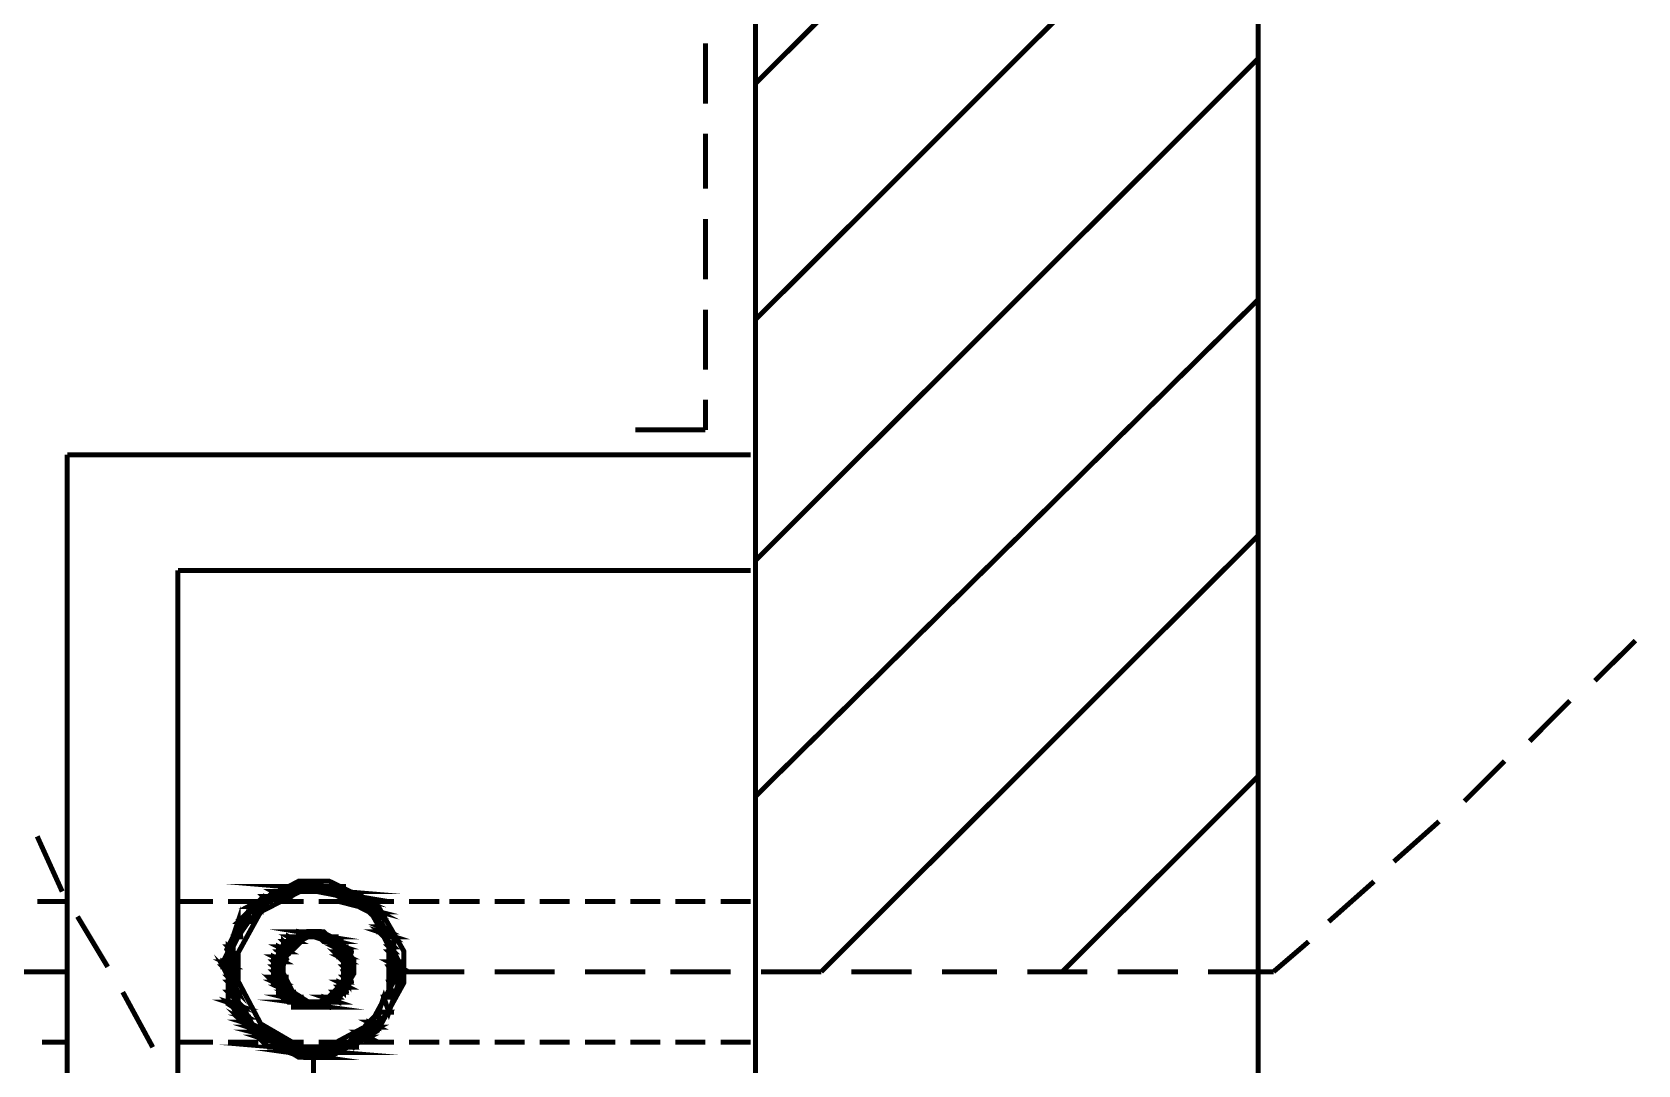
# Model space of a CAD drawing. Extents: x 0 to 210, y 0 to 297.
# Drawn here: x 147.21 to 160.76, y 246.55 to 255.27 of the extents above; entities that cross this region are included whole.
import ezdxf

# ---------------------------------------------------------------- set-up
doc = ezdxf.new("R2010")
doc.units = 0
doc.header["$MEASUREMENT"] = 0
doc.layers.add('C00-00-00-BLACK', color=7, linetype='Continuous')

msp = doc.modelspace()

# ---------------------------------------------------------------- linework, layer by layer
at = {"layer": 'C00-00-00-BLACK', "const_width": 0.0423}
for points in [[(157.557, 197.017), (157.557, 264.626)], [(153.315, 201.213), (153.315, 260.387)], [(153.315, 254.834), (157.557, 259.073)], [(153.315, 252.841), (157.557, 257.08)], [(152.892, 254.664), (152.892, 255.173)], [(153.315, 250.807), (157.557, 255.045)], [(152.892, 253.945), (152.892, 254.411)], [(152.892, 253.18), (152.892, 253.69)], [(153.315, 248.815), (157.557, 253.01)], [(152.892, 252.418), (152.892, 252.925)], [(152.892, 251.909), (152.892, 252.164)], [(152.299, 251.909), (152.892, 251.909)], [(147.505, 251.699), (153.274, 251.699)], [(147.505, 231.648), (147.505, 251.699)], [(153.869, 247.333), (157.557, 251.018)], [(148.439, 250.722), (153.274, 250.722)], [(148.439, 232.621), (148.439, 250.722)], [(160.398, 249.79), (160.74, 250.129)], [(159.848, 249.28), (160.187, 249.621)], [(159.297, 248.772), (159.636, 249.111)], [(155.903, 247.333), (157.557, 248.984)], [(158.702, 248.263), (159.083, 248.602)], [(147.252, 248.476), (147.463, 248.01)], [(158.152, 247.756), (158.534, 248.095)], [(147.252, 247.926), (147.505, 247.926)], [(148.439, 247.926), (148.736, 247.926)], [(148.863, 247.926), (149.119, 247.926)], [(149.246, 247.926), (149.501, 247.926)], [(149.628, 247.926), (149.881, 247.926)], [(150.008, 247.926), (150.263, 247.926)], [(150.39, 247.926), (150.646, 247.926)], [(150.73, 247.926), (150.985, 247.926)], [(151.112, 247.926), (151.365, 247.926)], [(151.492, 247.926), (151.747, 247.926)], [(151.874, 247.926), (152.13, 247.926)], [(152.257, 247.926), (152.511, 247.926)], [(152.638, 247.926), (152.892, 247.926)], [(153.019, 247.926), (153.274, 247.926)], [(147.592, 247.799), (147.847, 247.374)], [(157.686, 247.333), (157.982, 247.587)], [(147.505, 247.333), (139.617, 247.333)], [(150.304, 247.333), (150.858, 247.333)], [(151.112, 247.333), (151.62, 247.333)], [(151.874, 247.333), (152.383, 247.333)], [(152.596, 247.333), (153.104, 247.333)], [(153.361, 247.333), (153.869, 247.333)], [(154.123, 247.333), (154.631, 247.333)], [(154.887, 247.333), (155.353, 247.333)], [(155.607, 247.333), (156.115, 247.333)], [(156.372, 247.333), (156.88, 247.333)], [(157.134, 247.333), (157.686, 247.333)], [(147.974, 247.161), (148.227, 246.695)], [(147.293, 246.738), (147.505, 246.738)], [(148.439, 246.738), (148.736, 246.738)], [(148.863, 246.738), (149.119, 246.738)], [(149.246, 246.738), (149.501, 246.738)], [(149.628, 246.738), (149.881, 246.738)], [(150.008, 246.738), (150.263, 246.738)], [(150.39, 246.738), (150.646, 246.738)], [(150.73, 246.738), (150.985, 246.738)], [(151.112, 246.738), (151.365, 246.738)], [(151.492, 246.738), (151.747, 246.738)], [(151.874, 246.738), (152.13, 246.738)], [(152.257, 246.738), (152.511, 246.738)], [(152.638, 246.738), (152.892, 246.738)], [(153.019, 246.738), (153.274, 246.738)], [(149.585, 246.356), (149.585, 246.61)]]:
    msp.add_lwpolyline(points, dxfattribs=at)
for points in [[(149.838, 248.053), (149.331, 248.053), (149.838, 248.01), (149.838, 248.053)], [(150.347, 247.374), (150.347, 247.505), (150.124, 247.895), (149.718, 248.097), (149.585, 248.097), (149.458, 248.097), (149.08, 247.895), (148.863, 247.505), (148.863, 247.374), (148.863, 247.241), (149.08, 246.835), (149.458, 246.612), (149.585, 246.612), (149.718, 246.612), (150.124, 246.835), (150.347, 247.241), (150.347, 247.374)], [(150.263, 247.374), (150.263, 247.492), (150.066, 247.839), (149.704, 248.012), (149.585, 248.012), (149.473, 248.012), (149.138, 247.839), (148.947, 247.492), (148.947, 247.374), (148.947, 247.255), (149.138, 246.893), (149.473, 246.698), (149.585, 246.698), (149.704, 246.698), (150.066, 246.893), (150.263, 247.255), (150.263, 247.374)], [(149.246, 248.01), (149.331, 247.967), (149.204, 247.967), (149.246, 248.01)], [(149.458, 248.01), (149.246, 248.01), (149.331, 247.967), (149.458, 248.01)], [(149.288, 248.01), (149.458, 248.01), (149.246, 248.01), (149.288, 248.01)], [(149.331, 248.053), (149.838, 248.01), (149.288, 248.01), (149.331, 248.053)], [(149.838, 248.01), (149.288, 248.01), (149.838, 248.01)], [(149.288, 248.01), (149.838, 248.01), (149.881, 248.01), (149.288, 248.01)], [(149.585, 248.01), (149.288, 248.01), (149.458, 248.01), (149.585, 248.01)], [(149.415, 248.053), (149.838, 248.053), (149.331, 248.053), (149.415, 248.053)], [(149.542, 248.095), (149.67, 248.053), (149.458, 248.053), (149.542, 248.095)], [(149.458, 248.053), (149.711, 248.053), (149.415, 248.053), (149.458, 248.053)], [(149.711, 248.053), (149.415, 248.053), (149.838, 248.053), (149.711, 248.053)], [(149.67, 248.053), (149.458, 248.053), (149.711, 248.053), (149.67, 248.053)], [(149.881, 248.01), (149.711, 248.01), (149.967, 247.967), (149.881, 248.01)], [(149.838, 248.01), (149.585, 248.01), (149.881, 248.01), (149.838, 248.01)], [(149.585, 248.01), (149.881, 248.01), (149.711, 248.01), (149.585, 248.01)], [(149.711, 248.01), (149.967, 247.967), (149.797, 247.967), (149.711, 248.01)], [(149.838, 247.967), (150.05, 247.926), (149.924, 247.926), (149.838, 247.967)], [(148.947, 247.756), (148.947, 247.629), (148.905, 247.629), (148.947, 247.756)], [(149.035, 247.84), (149.035, 247.756), (148.949, 247.756), (149.035, 247.84)], [(149.119, 247.926), (149.162, 247.883), (149.035, 247.883), (149.119, 247.926)], [(149.162, 247.883), (149.075, 247.883), (149.116, 247.84), (149.162, 247.883)], [(149.075, 247.883), (149.116, 247.84), (149.075, 247.84), (149.075, 247.883)], [(149.162, 247.967), (149.204, 247.926), (149.119, 247.926), (149.162, 247.967)], [(149.204, 247.926), (149.119, 247.926), (149.162, 247.883), (149.204, 247.926)], [(149.288, 247.967), (149.162, 247.967), (149.204, 247.926), (149.288, 247.967)], [(149.204, 247.967), (149.288, 247.967), (149.159, 247.967), (149.204, 247.967)], [(149.331, 247.967), (149.204, 247.967), (149.288, 247.967), (149.331, 247.967)], [(149.967, 247.967), (149.838, 247.967), (150.05, 247.926), (149.967, 247.967)], [(149.967, 247.967), (149.797, 247.967), (149.838, 247.967), (149.967, 247.967)], [(149.797, 247.967), (149.967, 247.967), (150.008, 247.967), (149.797, 247.967)], [(149.967, 247.883), (150.134, 247.84), (150.05, 247.84), (149.967, 247.883)], [(150.05, 247.926), (149.924, 247.926), (150.05, 247.883), (150.05, 247.926)], [(150.05, 247.883), (149.967, 247.883), (150.134, 247.84), (150.05, 247.883)], [(149.924, 247.926), (150.05, 247.883), (149.967, 247.883), (149.924, 247.926)], [(150.05, 247.84), (150.134, 247.799), (150.093, 247.799), (150.05, 247.84)], [(150.093, 247.799), (150.177, 247.713), (150.134, 247.713), (150.093, 247.799)], [(149.035, 247.756), (148.947, 247.756), (148.947, 247.629), (149.035, 247.756)], [(149.035, 247.756), (148.949, 247.756), (149.035, 247.756)], [(148.949, 247.756), (149.035, 247.756), (149.076, 247.756), (148.949, 247.756)], [(149.119, 247.84), (149.035, 247.84), (149.035, 247.756), (149.119, 247.84)], [(150.134, 247.84), (150.05, 247.84), (150.134, 247.799), (150.134, 247.84)], [(150.177, 247.713), (150.134, 247.713), (150.22, 247.671), (150.177, 247.713)], [(150.134, 247.799), (150.093, 247.799), (150.177, 247.713), (150.134, 247.799)], [(150.177, 247.629), (150.263, 247.544), (150.22, 247.544), (150.177, 247.629)], [(150.134, 247.713), (150.22, 247.671), (150.134, 247.671), (150.134, 247.713)], [(148.905, 247.629), (148.905, 247.544), (148.863, 247.544), (148.905, 247.629)], [(148.947, 247.629), (148.905, 247.629), (148.947, 247.629)], [(148.905, 247.629), (148.947, 247.629), (148.989, 247.629), (148.905, 247.629)], [(148.947, 247.629), (148.905, 247.629), (148.905, 247.544), (148.947, 247.629)], [(149.67, 247.671), (149.458, 247.671), (149.711, 247.629), (149.67, 247.671)], [(149.924, 247.374), (149.924, 247.428), (149.818, 247.588), (149.643, 247.673), (149.585, 247.673), (149.531, 247.673), (149.372, 247.588), (149.288, 247.428), (149.288, 247.374), (149.288, 247.317), (149.372, 247.143), (149.531, 247.037), (149.585, 247.037), (149.643, 247.037), (149.818, 247.143), (149.924, 247.317), (149.924, 247.374)], [(149.415, 247.587), (149.331, 247.587), (149.374, 247.544), (149.415, 247.587)], [(149.542, 247.629), (149.374, 247.629), (149.458, 247.587), (149.542, 247.629)], [(149.881, 247.374), (149.881, 247.439), (149.658, 247.629), (149.585, 247.629), (149.52, 247.629), (149.328, 247.439), (149.328, 247.374), (149.328, 247.322), (149.407, 247.164), (149.539, 247.078), (149.585, 247.078), (149.637, 247.078), (149.795, 247.164), (149.881, 247.322), (149.881, 247.374)], [(149.331, 247.587), (149.374, 247.544), (149.331, 247.544), (149.331, 247.587)], [(149.374, 247.587), (149.458, 247.587), (149.331, 247.587), (149.374, 247.587)], [(149.415, 247.587), (149.458, 247.587), (149.331, 247.587), (149.415, 247.587)], [(149.415, 247.587), (149.331, 247.587), (149.458, 247.587), (149.415, 247.587)], [(149.374, 247.629), (149.458, 247.587), (149.374, 247.587), (149.374, 247.629)], [(149.754, 247.629), (149.415, 247.629), (149.374, 247.629), (149.754, 247.629)], [(149.754, 247.629), (149.797, 247.629), (149.374, 247.629), (149.754, 247.629)], [(149.754, 247.629), (149.374, 247.629), (149.754, 247.629)], [(149.542, 247.629), (149.585, 247.629), (149.374, 247.629), (149.542, 247.629)], [(149.542, 247.629), (149.374, 247.629), (149.585, 247.629), (149.542, 247.629)], [(149.458, 247.587), (149.374, 247.587), (149.458, 247.587)], [(149.458, 247.629), (149.754, 247.629), (149.415, 247.629), (149.458, 247.629)], [(149.415, 247.629), (149.754, 247.629), (149.797, 247.629), (149.415, 247.629)], [(149.458, 247.671), (149.711, 247.629), (149.458, 247.629), (149.458, 247.671)], [(149.501, 247.671), (149.67, 247.671), (149.458, 247.671), (149.501, 247.671)], [(149.711, 247.629), (149.458, 247.629), (149.754, 247.629), (149.711, 247.629)], [(149.754, 247.629), (149.628, 247.629), (149.797, 247.587), (149.754, 247.629)], [(149.542, 247.671), (149.628, 247.671), (149.501, 247.671), (149.542, 247.671)], [(149.628, 247.671), (149.501, 247.671), (149.67, 247.671), (149.628, 247.671)], [(149.542, 247.671), (149.628, 247.671), (149.67, 247.671), (149.542, 247.671)], [(149.628, 247.671), (149.542, 247.671), (149.628, 247.671)], [(149.628, 247.629), (149.797, 247.587), (149.67, 247.587), (149.628, 247.629)], [(149.754, 247.629), (149.585, 247.629), (149.754, 247.629)], [(149.585, 247.629), (149.754, 247.629), (149.628, 247.629), (149.585, 247.629)], [(149.797, 247.587), (149.711, 247.587), (149.838, 247.544), (149.797, 247.587)], [(149.711, 247.587), (149.838, 247.544), (149.754, 247.544), (149.711, 247.587)], [(149.754, 247.544), (149.838, 247.501), (149.797, 247.501), (149.754, 247.544)], [(149.797, 247.587), (149.67, 247.587), (149.797, 247.587)], [(149.67, 247.587), (149.797, 247.587), (149.838, 247.587), (149.67, 247.587)], [(149.797, 247.587), (149.67, 247.587), (149.797, 247.587)], [(149.67, 247.587), (149.797, 247.587), (149.711, 247.587), (149.67, 247.587)], [(150.22, 247.671), (150.134, 247.671), (150.263, 247.629), (150.22, 247.671)], [(150.134, 247.671), (150.263, 247.629), (150.177, 247.629), (150.134, 247.671)], [(150.263, 247.629), (150.177, 247.629), (150.263, 247.544), (150.263, 247.629)], [(148.82, 247.374), (148.905, 247.29), (148.863, 247.29), (148.82, 247.374)], [(148.863, 247.501), (148.905, 247.417), (148.82, 247.417), (148.863, 247.501)], [(148.905, 247.544), (148.863, 247.544), (148.905, 247.501), (148.905, 247.544)], [(148.905, 247.501), (148.863, 247.501), (148.905, 247.417), (148.905, 247.501)], [(148.863, 247.544), (148.905, 247.501), (148.863, 247.501), (148.863, 247.544)], [(149.331, 247.46), (149.246, 247.46), (149.331, 247.417), (149.331, 247.46)], [(149.374, 247.544), (149.288, 247.544), (149.374, 247.501), (149.374, 247.544)], [(149.246, 247.46), (149.331, 247.417), (149.246, 247.417), (149.246, 247.46)], [(149.331, 247.46), (149.288, 247.46), (149.246, 247.46), (149.331, 247.46)], [(149.246, 247.417), (149.288, 247.374), (149.246, 247.374), (149.246, 247.417)], [(149.374, 247.501), (149.288, 247.501), (149.331, 247.46), (149.374, 247.501)], [(149.288, 247.544), (149.374, 247.501), (149.288, 247.501), (149.288, 247.544)], [(149.331, 247.544), (149.374, 247.544), (149.288, 247.544), (149.331, 247.544)], [(149.288, 247.501), (149.331, 247.46), (149.288, 247.46), (149.288, 247.501)], [(149.288, 247.46), (149.331, 247.46), (149.374, 247.46), (149.288, 247.46)], [(149.374, 247.544), (149.331, 247.544), (149.374, 247.544)], [(149.838, 247.544), (149.754, 247.544), (149.838, 247.501), (149.838, 247.544)], [(149.797, 247.46), (149.881, 247.417), (149.838, 247.417), (149.797, 247.46)], [(149.881, 247.501), (149.797, 247.501), (149.881, 247.46), (149.881, 247.501)], [(149.881, 247.46), (149.797, 247.46), (149.881, 247.417), (149.881, 247.46)], [(149.754, 247.544), (149.838, 247.544), (149.881, 247.544), (149.754, 247.544)], [(149.838, 247.544), (149.881, 247.544), (149.754, 247.544), (149.838, 247.544)], [(149.797, 247.501), (149.881, 247.46), (149.797, 247.46), (149.797, 247.501)], [(149.881, 247.501), (149.924, 247.501), (149.797, 247.501), (149.881, 247.501)], [(149.881, 247.501), (149.797, 247.501), (149.838, 247.501), (149.881, 247.501)], [(149.838, 247.417), (149.881, 247.374), (149.838, 247.374), (149.838, 247.417)], [(150.263, 247.544), (150.22, 247.544), (150.263, 247.501), (150.263, 247.544)], [(150.263, 247.501), (150.22, 247.501), (150.304, 247.417), (150.263, 247.501)], [(150.22, 247.544), (150.263, 247.501), (150.22, 247.501), (150.22, 247.544)], [(150.22, 247.501), (150.304, 247.417), (150.22, 247.417), (150.22, 247.501)], [(148.905, 247.417), (148.82, 247.417), (148.905, 247.374), (148.905, 247.417)], [(148.905, 247.374), (148.82, 247.374), (148.905, 247.29), (148.905, 247.374)], [(148.82, 247.417), (148.905, 247.374), (148.82, 247.374), (148.82, 247.417)], [(148.863, 247.288), (148.905, 247.245), (148.863, 247.245), (148.863, 247.288)], [(149.288, 247.374), (149.246, 247.374), (149.288, 247.333), (149.288, 247.374)], [(149.288, 247.333), (149.246, 247.333), (149.331, 247.247), (149.288, 247.333)], [(149.331, 247.417), (149.246, 247.417), (149.288, 247.374), (149.331, 247.417)], [(149.331, 247.417), (149.246, 247.417), (149.331, 247.417)], [(149.246, 247.417), (149.331, 247.417), (149.374, 247.417), (149.246, 247.417)], [(149.246, 247.374), (149.288, 247.333), (149.246, 247.333), (149.246, 247.374)], [(149.246, 247.374), (149.288, 247.374), (149.331, 247.374), (149.246, 247.374)], [(149.288, 247.374), (149.331, 247.374), (149.246, 247.374), (149.288, 247.374)], [(149.246, 247.333), (149.331, 247.247), (149.246, 247.247), (149.246, 247.333)], [(149.881, 247.374), (149.838, 247.374), (149.881, 247.333), (149.881, 247.374)], [(149.881, 247.417), (149.838, 247.417), (149.881, 247.374), (149.881, 247.417)], [(149.881, 247.333), (149.838, 247.333), (149.881, 247.247), (149.881, 247.333)], [(149.838, 247.417), (149.881, 247.417), (149.924, 247.417), (149.838, 247.417)], [(149.881, 247.417), (149.924, 247.417), (149.838, 247.417), (149.881, 247.417)], [(149.838, 247.374), (149.881, 247.333), (149.838, 247.333), (149.838, 247.374)], [(149.838, 247.333), (149.881, 247.247), (149.838, 247.247), (149.838, 247.333)], [(149.838, 247.374), (149.881, 247.374), (149.924, 247.374), (149.838, 247.374)], [(149.881, 247.374), (149.924, 247.374), (149.838, 247.374), (149.881, 247.374)], [(149.838, 247.288), (149.881, 247.245), (149.838, 247.245), (149.838, 247.288)], [(150.304, 247.417), (150.22, 247.417), (150.304, 247.374), (150.304, 247.417)], [(150.304, 247.374), (150.22, 247.374), (150.304, 247.245), (150.304, 247.374)], [(150.22, 247.417), (150.304, 247.374), (150.22, 247.374), (150.22, 247.417)], [(150.22, 247.374), (150.304, 247.245), (150.22, 247.245), (150.22, 247.374)], [(150.22, 247.245), (150.263, 247.118), (150.22, 247.118), (150.22, 247.245)], [(148.905, 247.245), (148.863, 247.245), (148.947, 247.161), (148.905, 247.245)], [(148.905, 247.288), (148.863, 247.288), (148.905, 247.245), (148.905, 247.288)], [(148.863, 247.245), (148.947, 247.161), (148.863, 247.161), (148.863, 247.245)], [(148.863, 247.161), (148.947, 247.075), (148.863, 247.075), (148.863, 247.161)], [(149.246, 247.245), (149.331, 247.203), (149.288, 247.203), (149.246, 247.245)], [(149.331, 247.245), (149.246, 247.245), (149.331, 247.203), (149.331, 247.245)], [(149.331, 247.288), (149.246, 247.288), (149.331, 247.245), (149.331, 247.288)], [(149.331, 247.203), (149.288, 247.203), (149.375, 247.161), (149.331, 247.203)], [(149.246, 247.288), (149.331, 247.245), (149.246, 247.245), (149.246, 247.288)], [(149.246, 247.288), (149.331, 247.288), (149.374, 247.288), (149.246, 247.288)], [(149.331, 247.288), (149.374, 247.288), (149.246, 247.288), (149.331, 247.288)], [(149.288, 247.203), (149.375, 247.161), (149.288, 247.161), (149.288, 247.203)], [(149.331, 247.161), (149.415, 247.118), (149.331, 247.118), (149.331, 247.161)], [(149.797, 247.203), (149.838, 247.161), (149.754, 247.161), (149.797, 247.203)], [(149.881, 247.245), (149.797, 247.245), (149.881, 247.203), (149.881, 247.245)], [(149.838, 247.203), (149.797, 247.203), (149.838, 247.161), (149.838, 247.203)], [(149.797, 247.245), (149.881, 247.203), (149.797, 247.203), (149.797, 247.245)], [(149.881, 247.245), (149.838, 247.245), (149.797, 247.245), (149.881, 247.245)], [(149.838, 247.203), (149.881, 247.203), (149.797, 247.203), (149.838, 247.203)], [(149.838, 247.203), (149.797, 247.203), (149.881, 247.203), (149.838, 247.203)], [(149.881, 247.288), (149.838, 247.288), (149.881, 247.245), (149.881, 247.288)], [(149.838, 247.245), (149.881, 247.245), (149.924, 247.245), (149.838, 247.245)], [(150.304, 247.245), (150.22, 247.245), (150.263, 247.118), (150.304, 247.245)], [(150.22, 247.245), (150.304, 247.245), (150.347, 247.245), (150.22, 247.245)], [(150.304, 247.245), (150.347, 247.245), (150.22, 247.245), (150.304, 247.245)], [(148.947, 247.075), (148.863, 247.075), (148.989, 247.034), (148.947, 247.075)], [(148.863, 247.075), (148.989, 247.034), (148.905, 247.034), (148.863, 247.075)], [(148.947, 247.161), (148.863, 247.161), (148.947, 247.075), (148.947, 247.161)], [(148.905, 247.034), (149.035, 246.949), (148.947, 246.949), (148.905, 247.034)], [(149.711, 247.075), (149.415, 247.075), (149.711, 247.034), (149.711, 247.075)], [(149.458, 247.118), (149.331, 247.118), (149.501, 247.075), (149.458, 247.118)], [(149.415, 247.161), (149.331, 247.161), (149.415, 247.118), (149.415, 247.161)], [(149.331, 247.118), (149.501, 247.075), (149.374, 247.075), (149.331, 247.118)], [(149.375, 247.161), (149.288, 247.161), (149.375, 247.161)], [(149.288, 247.161), (149.375, 247.161), (149.418, 247.161), (149.288, 247.161)], [(149.374, 247.161), (149.288, 247.161), (149.415, 247.161), (149.374, 247.161)], [(149.288, 247.161), (149.415, 247.161), (149.331, 247.161), (149.288, 247.161)], [(149.458, 247.118), (149.501, 247.118), (149.331, 247.118), (149.458, 247.118)], [(149.458, 247.118), (149.331, 247.118), (149.415, 247.118), (149.458, 247.118)], [(149.585, 247.075), (149.628, 247.075), (149.371, 247.075), (149.585, 247.075)], [(149.585, 247.075), (149.371, 247.075), (149.542, 247.075), (149.585, 247.075)], [(149.542, 247.075), (149.585, 247.075), (149.374, 247.075), (149.542, 247.075)], [(149.542, 247.075), (149.374, 247.075), (149.501, 247.075), (149.542, 247.075)], [(149.374, 247.075), (149.503, 247.075), (149.545, 247.075), (149.374, 247.075)], [(149.503, 247.075), (149.545, 247.075), (149.374, 247.075), (149.503, 247.075)], [(149.754, 247.075), (149.374, 247.075), (149.711, 247.075), (149.754, 247.075)], [(149.374, 247.075), (149.711, 247.075), (149.415, 247.075), (149.374, 247.075)], [(149.415, 247.075), (149.711, 247.034), (149.415, 247.034), (149.415, 247.075)], [(149.797, 247.118), (149.67, 247.118), (149.797, 247.075), (149.797, 247.118)], [(149.628, 247.075), (149.754, 247.075), (149.585, 247.075), (149.628, 247.075)], [(149.585, 247.075), (149.714, 247.075), (149.757, 247.075), (149.585, 247.075)], [(149.714, 247.075), (149.757, 247.075), (149.585, 247.075), (149.714, 247.075)], [(149.67, 247.075), (149.754, 247.075), (149.625, 247.075), (149.67, 247.075)], [(149.754, 247.075), (149.628, 247.075), (149.754, 247.075)], [(149.67, 247.118), (149.797, 247.075), (149.67, 247.075), (149.67, 247.118)], [(149.711, 247.118), (149.797, 247.118), (149.67, 247.118), (149.711, 247.118)], [(149.797, 247.075), (149.67, 247.075), (149.754, 247.075), (149.797, 247.075)], [(149.754, 247.161), (149.797, 247.118), (149.711, 247.118), (149.754, 247.161)], [(149.797, 247.118), (149.711, 247.118), (149.797, 247.118)], [(149.838, 247.161), (149.754, 247.161), (149.797, 247.118), (149.838, 247.161)], [(149.754, 247.161), (149.838, 247.161), (149.881, 247.161), (149.754, 247.161)], [(149.838, 247.161), (149.881, 247.161), (149.754, 247.161), (149.838, 247.161)], [(150.177, 247.118), (150.22, 246.991), (150.134, 246.991), (150.177, 247.118)], [(150.263, 247.118), (150.177, 247.118), (150.22, 246.991), (150.263, 247.118)], [(150.22, 247.118), (150.263, 247.118), (150.177, 247.118), (150.22, 247.118)], [(150.263, 247.118), (150.22, 247.118), (150.263, 247.118)], [(148.989, 247.034), (148.905, 247.034), (149.035, 246.949), (148.989, 247.034)], [(148.949, 246.949), (149.035, 246.906), (148.992, 246.906), (148.949, 246.949)], [(149.035, 246.906), (148.989, 246.906), (149.119, 246.864), (149.035, 246.906)], [(149.035, 246.949), (148.949, 246.949), (149.035, 246.906), (149.035, 246.949)], [(148.989, 246.906), (149.119, 246.864), (149.035, 246.864), (148.989, 246.906)], [(149.711, 247.034), (149.415, 247.034), (149.67, 247.034), (149.711, 247.034)], [(149.415, 247.034), (149.67, 247.034), (149.458, 247.034), (149.415, 247.034)], [(149.67, 247.034), (149.458, 247.034), (149.628, 247.034), (149.67, 247.034)], [(149.458, 247.034), (149.628, 247.034), (149.501, 247.034), (149.458, 247.034)], [(149.501, 247.034), (149.628, 247.034), (149.67, 247.034), (149.501, 247.034)], [(149.628, 247.034), (149.542, 247.034), (149.501, 247.034), (149.628, 247.034)], [(149.628, 247.034), (149.67, 247.034), (149.542, 247.034), (149.628, 247.034)], [(150.134, 246.906), (150.05, 246.906), (150.134, 246.864), (150.134, 246.906)], [(150.134, 246.991), (150.134, 246.906), (150.05, 246.906), (150.134, 246.991)], [(150.05, 246.906), (150.134, 246.864), (150.05, 246.864), (150.05, 246.906)], [(150.22, 246.991), (150.134, 246.991), (150.22, 246.991)], [(150.134, 246.991), (150.22, 246.991), (150.263, 246.991), (150.134, 246.991)], [(150.22, 246.991), (150.134, 246.991), (150.134, 246.906), (150.22, 246.991)], [(149.119, 246.864), (149.035, 246.864), (149.162, 246.822), (149.119, 246.864)], [(149.162, 246.822), (149.076, 246.822), (149.246, 246.779), (149.162, 246.822)], [(149.035, 246.864), (149.162, 246.822), (149.076, 246.822), (149.035, 246.864)], [(149.246, 246.779), (149.119, 246.779), (149.374, 246.695), (149.246, 246.779)], [(149.076, 246.822), (149.246, 246.779), (149.119, 246.779), (149.076, 246.822)], [(149.119, 246.779), (149.374, 246.695), (149.204, 246.695), (149.119, 246.779)], [(149.246, 246.779), (149.119, 246.779), (149.246, 246.779)], [(149.119, 246.779), (149.246, 246.779), (149.288, 246.779), (149.119, 246.779)], [(149.924, 246.779), (149.967, 246.738), (149.881, 246.738), (149.924, 246.779)], [(150.05, 246.779), (149.924, 246.779), (149.967, 246.738), (150.05, 246.779)], [(149.967, 246.822), (150.05, 246.779), (149.924, 246.779), (149.967, 246.822)], [(150.05, 246.864), (150.05, 246.822), (149.967, 246.822), (150.05, 246.864)], [(150.05, 246.822), (149.967, 246.822), (150.05, 246.779), (150.05, 246.822)], [(150.134, 246.864), (150.05, 246.864), (150.05, 246.822), (150.134, 246.864)], [(149.838, 246.695), (149.288, 246.695), (149.797, 246.652), (149.838, 246.695)], [(149.374, 246.652), (149.754, 246.652), (149.67, 246.61), (149.374, 246.652)], [(149.67, 246.61), (149.501, 246.61), (149.374, 246.652), (149.67, 246.61)], [(149.288, 246.695), (149.797, 246.652), (149.374, 246.652), (149.288, 246.695)], [(149.374, 246.695), (149.204, 246.695), (149.458, 246.695), (149.374, 246.695)], [(149.204, 246.695), (149.458, 246.695), (149.246, 246.695), (149.204, 246.695)], [(149.458, 246.695), (149.246, 246.695), (149.501, 246.695), (149.458, 246.695)], [(149.246, 246.695), (149.501, 246.695), (149.288, 246.695), (149.246, 246.695)], [(149.628, 246.695), (149.67, 246.695), (149.286, 246.695), (149.628, 246.695)], [(149.628, 246.695), (149.286, 246.695), (149.501, 246.695), (149.628, 246.695)], [(149.754, 246.652), (149.797, 246.652), (149.374, 246.652), (149.754, 246.652)], [(149.754, 246.652), (149.374, 246.652), (149.797, 246.652), (149.754, 246.652)], [(149.754, 246.695), (149.881, 246.695), (149.628, 246.695), (149.754, 246.695)], [(149.838, 246.695), (149.881, 246.695), (149.628, 246.695), (149.838, 246.695)], [(149.838, 246.695), (149.628, 246.695), (149.881, 246.695), (149.838, 246.695)], [(149.881, 246.738), (149.924, 246.695), (149.754, 246.695), (149.881, 246.738)], [(149.924, 246.695), (149.754, 246.695), (149.924, 246.695)], [(149.754, 246.695), (149.924, 246.695), (149.967, 246.695), (149.754, 246.695)], [(149.924, 246.695), (149.754, 246.695), (149.881, 246.695), (149.924, 246.695)], [(149.967, 246.738), (149.881, 246.738), (149.924, 246.695), (149.967, 246.738)], [(149.67, 246.61), (149.711, 246.61), (149.501, 246.61), (149.67, 246.61)]]:
    msp.add_lwpolyline(points, close=True, dxfattribs=at)
at = {"layer": 'C00-00-00-BLACK'}
for points in [[(149.246, 248.01), (149.331, 247.967), (149.204, 247.967), (149.246, 248.01)], [(149.288, 248.01), (149.458, 248.01), (149.246, 248.01), (149.288, 248.01)], [(149.458, 248.01), (149.246, 248.01), (149.331, 247.967), (149.458, 248.01)], [(149.331, 248.053), (149.838, 248.01), (149.288, 248.01), (149.331, 248.053)], [(149.838, 248.01), (149.288, 248.01), (149.838, 248.01)], [(149.288, 248.01), (149.838, 248.01), (149.881, 248.01), (149.288, 248.01)], [(149.585, 248.01), (149.288, 248.01), (149.458, 248.01), (149.585, 248.01)], [(149.415, 248.053), (149.838, 248.053), (149.331, 248.053), (149.415, 248.053)], [(149.838, 248.053), (149.331, 248.053), (149.838, 248.01), (149.838, 248.053)], [(149.458, 248.053), (149.711, 248.053), (149.415, 248.053), (149.458, 248.053)], [(149.711, 248.053), (149.415, 248.053), (149.838, 248.053), (149.711, 248.053)], [(149.542, 248.095), (149.67, 248.053), (149.458, 248.053), (149.542, 248.095)], [(149.67, 248.053), (149.458, 248.053), (149.711, 248.053), (149.67, 248.053)], [(149.838, 248.01), (149.585, 248.01), (149.881, 248.01), (149.838, 248.01)], [(149.585, 248.01), (149.881, 248.01), (149.711, 248.01), (149.585, 248.01)], [(149.881, 248.01), (149.711, 248.01), (149.967, 247.967), (149.881, 248.01)], [(149.711, 248.01), (149.967, 247.967), (149.797, 247.967), (149.711, 248.01)], [(149.119, 247.926), (149.162, 247.883), (149.035, 247.883), (149.119, 247.926)], [(149.162, 247.883), (149.075, 247.883), (149.116, 247.84), (149.162, 247.883)], [(149.075, 247.883), (149.116, 247.84), (149.075, 247.84), (149.075, 247.883)], [(149.162, 247.967), (149.204, 247.926), (149.119, 247.926), (149.162, 247.967)], [(149.204, 247.926), (149.119, 247.926), (149.162, 247.883), (149.204, 247.926)], [(149.204, 247.967), (149.288, 247.967), (149.159, 247.967), (149.204, 247.967)], [(149.288, 247.967), (149.162, 247.967), (149.204, 247.926), (149.288, 247.967)], [(149.331, 247.967), (149.204, 247.967), (149.288, 247.967), (149.331, 247.967)], [(149.967, 247.967), (149.797, 247.967), (149.838, 247.967), (149.967, 247.967)], [(149.797, 247.967), (149.967, 247.967), (150.008, 247.967), (149.797, 247.967)], [(149.967, 247.967), (149.838, 247.967), (150.05, 247.926), (149.967, 247.967)], [(149.838, 247.967), (150.05, 247.926), (149.924, 247.926), (149.838, 247.967)], [(150.05, 247.926), (149.924, 247.926), (150.05, 247.883), (150.05, 247.926)], [(149.924, 247.926), (150.05, 247.883), (149.967, 247.883), (149.924, 247.926)], [(150.05, 247.883), (149.967, 247.883), (150.134, 247.84), (150.05, 247.883)], [(149.967, 247.883), (150.134, 247.84), (150.05, 247.84), (149.967, 247.883)], [(148.947, 247.756), (148.947, 247.629), (148.905, 247.629), (148.947, 247.756)], [(149.035, 247.756), (148.947, 247.756), (148.947, 247.629), (149.035, 247.756)], [(149.035, 247.84), (149.035, 247.756), (148.949, 247.756), (149.035, 247.84)], [(149.035, 247.756), (148.949, 247.756), (149.035, 247.756)], [(148.949, 247.756), (149.035, 247.756), (149.076, 247.756), (148.949, 247.756)], [(149.119, 247.84), (149.035, 247.84), (149.035, 247.756), (149.119, 247.84)], [(150.134, 247.84), (150.05, 247.84), (150.134, 247.799), (150.134, 247.84)], [(150.05, 247.84), (150.134, 247.799), (150.093, 247.799), (150.05, 247.84)], [(150.134, 247.799), (150.093, 247.799), (150.177, 247.713), (150.134, 247.799)], [(150.093, 247.799), (150.177, 247.713), (150.134, 247.713), (150.093, 247.799)], [(148.905, 247.629), (148.905, 247.544), (148.863, 247.544), (148.905, 247.629)], [(148.947, 247.629), (148.905, 247.629), (148.947, 247.629)], [(148.905, 247.629), (148.947, 247.629), (148.989, 247.629), (148.905, 247.629)], [(148.947, 247.629), (148.905, 247.629), (148.905, 247.544), (148.947, 247.629)], [(149.754, 247.629), (149.415, 247.629), (149.374, 247.629), (149.754, 247.629)], [(149.754, 247.629), (149.797, 247.629), (149.374, 247.629), (149.754, 247.629)], [(149.754, 247.629), (149.374, 247.629), (149.754, 247.629)], [(149.542, 247.629), (149.585, 247.629), (149.374, 247.629), (149.542, 247.629)], [(149.542, 247.629), (149.374, 247.629), (149.585, 247.629), (149.542, 247.629)], [(149.542, 247.629), (149.374, 247.629), (149.458, 247.587), (149.542, 247.629)], [(149.374, 247.629), (149.458, 247.587), (149.374, 247.587), (149.374, 247.629)], [(149.458, 247.629), (149.754, 247.629), (149.415, 247.629), (149.458, 247.629)], [(149.415, 247.629), (149.754, 247.629), (149.797, 247.629), (149.415, 247.629)], [(149.501, 247.671), (149.67, 247.671), (149.458, 247.671), (149.501, 247.671)], [(149.67, 247.671), (149.458, 247.671), (149.711, 247.629), (149.67, 247.671)], [(149.458, 247.671), (149.711, 247.629), (149.458, 247.629), (149.458, 247.671)], [(149.711, 247.629), (149.458, 247.629), (149.754, 247.629), (149.711, 247.629)], [(149.542, 247.671), (149.628, 247.671), (149.501, 247.671), (149.542, 247.671)], [(149.628, 247.671), (149.501, 247.671), (149.67, 247.671), (149.628, 247.671)], [(149.542, 247.671), (149.628, 247.671), (149.67, 247.671), (149.542, 247.671)], [(149.628, 247.671), (149.542, 247.671), (149.628, 247.671)], [(149.754, 247.629), (149.585, 247.629), (149.754, 247.629)], [(149.585, 247.629), (149.754, 247.629), (149.628, 247.629), (149.585, 247.629)], [(149.754, 247.629), (149.628, 247.629), (149.797, 247.587), (149.754, 247.629)], [(149.628, 247.629), (149.797, 247.587), (149.67, 247.587), (149.628, 247.629)], [(150.177, 247.713), (150.134, 247.713), (150.22, 247.671), (150.177, 247.713)], [(150.134, 247.713), (150.22, 247.671), (150.134, 247.671), (150.134, 247.713)], [(150.22, 247.671), (150.134, 247.671), (150.263, 247.629), (150.22, 247.671)], [(150.134, 247.671), (150.263, 247.629), (150.177, 247.629), (150.134, 247.671)], [(150.263, 247.629), (150.177, 247.629), (150.263, 247.544), (150.263, 247.629)], [(150.177, 247.629), (150.263, 247.544), (150.22, 247.544), (150.177, 247.629)], [(148.863, 247.501), (148.905, 247.417), (148.82, 247.417), (148.863, 247.501)], [(148.905, 247.544), (148.863, 247.544), (148.905, 247.501), (148.905, 247.544)], [(148.863, 247.544), (148.905, 247.501), (148.863, 247.501), (148.863, 247.544)], [(148.905, 247.501), (148.863, 247.501), (148.905, 247.417), (148.905, 247.501)], [(149.331, 247.544), (149.374, 247.544), (149.288, 247.544), (149.331, 247.544)], [(149.374, 247.544), (149.288, 247.544), (149.374, 247.501), (149.374, 247.544)], [(149.288, 247.544), (149.374, 247.501), (149.288, 247.501), (149.288, 247.544)], [(149.374, 247.501), (149.288, 247.501), (149.331, 247.46), (149.374, 247.501)], [(149.288, 247.501), (149.331, 247.46), (149.288, 247.46), (149.288, 247.501)], [(149.374, 247.587), (149.458, 247.587), (149.331, 247.587), (149.374, 247.587)], [(149.415, 247.587), (149.458, 247.587), (149.331, 247.587), (149.415, 247.587)], [(149.415, 247.587), (149.331, 247.587), (149.458, 247.587), (149.415, 247.587)], [(149.415, 247.587), (149.331, 247.587), (149.374, 247.544), (149.415, 247.587)], [(149.331, 247.587), (149.374, 247.544), (149.331, 247.544), (149.331, 247.587)], [(149.374, 247.544), (149.331, 247.544), (149.374, 247.544)], [(149.458, 247.587), (149.374, 247.587), (149.458, 247.587)], [(149.797, 247.587), (149.67, 247.587), (149.797, 247.587)], [(149.67, 247.587), (149.797, 247.587), (149.838, 247.587), (149.67, 247.587)], [(149.797, 247.587), (149.67, 247.587), (149.797, 247.587)], [(149.67, 247.587), (149.797, 247.587), (149.711, 247.587), (149.67, 247.587)], [(149.797, 247.587), (149.711, 247.587), (149.838, 247.544), (149.797, 247.587)], [(149.711, 247.587), (149.838, 247.544), (149.754, 247.544), (149.711, 247.587)], [(149.754, 247.544), (149.838, 247.544), (149.881, 247.544), (149.754, 247.544)], [(149.838, 247.544), (149.881, 247.544), (149.754, 247.544), (149.838, 247.544)], [(149.838, 247.544), (149.754, 247.544), (149.838, 247.501), (149.838, 247.544)], [(149.754, 247.544), (149.838, 247.501), (149.797, 247.501), (149.754, 247.544)], [(149.881, 247.501), (149.924, 247.501), (149.797, 247.501), (149.881, 247.501)], [(149.881, 247.501), (149.797, 247.501), (149.838, 247.501), (149.881, 247.501)], [(149.881, 247.501), (149.797, 247.501), (149.881, 247.46), (149.881, 247.501)], [(149.797, 247.501), (149.881, 247.46), (149.797, 247.46), (149.797, 247.501)], [(150.263, 247.544), (150.22, 247.544), (150.263, 247.501), (150.263, 247.544)], [(150.22, 247.544), (150.263, 247.501), (150.22, 247.501), (150.22, 247.544)], [(150.263, 247.501), (150.22, 247.501), (150.304, 247.417), (150.263, 247.501)], [(150.22, 247.501), (150.304, 247.417), (150.22, 247.417), (150.22, 247.501)], [(148.905, 247.417), (148.82, 247.417), (148.905, 247.374), (148.905, 247.417)], [(148.82, 247.417), (148.905, 247.374), (148.82, 247.374), (148.82, 247.417)], [(148.905, 247.374), (148.82, 247.374), (148.905, 247.29), (148.905, 247.374)], [(148.82, 247.374), (148.905, 247.29), (148.863, 247.29), (148.82, 247.374)], [(149.331, 247.46), (149.288, 247.46), (149.246, 247.46), (149.331, 247.46)], [(149.331, 247.46), (149.246, 247.46), (149.331, 247.417), (149.331, 247.46)], [(149.246, 247.46), (149.331, 247.417), (149.246, 247.417), (149.246, 247.46)], [(149.331, 247.417), (149.246, 247.417), (149.331, 247.417)], [(149.246, 247.417), (149.331, 247.417), (149.374, 247.417), (149.246, 247.417)], [(149.331, 247.417), (149.246, 247.417), (149.288, 247.374), (149.331, 247.417)], [(149.246, 247.417), (149.288, 247.374), (149.246, 247.374), (149.246, 247.417)], [(149.246, 247.374), (149.288, 247.374), (149.331, 247.374), (149.246, 247.374)], [(149.288, 247.374), (149.331, 247.374), (149.246, 247.374), (149.288, 247.374)], [(149.288, 247.374), (149.246, 247.374), (149.288, 247.333), (149.288, 247.374)], [(149.246, 247.374), (149.288, 247.333), (149.246, 247.333), (149.246, 247.374)], [(149.288, 247.333), (149.246, 247.333), (149.331, 247.247), (149.288, 247.333)], [(149.246, 247.333), (149.331, 247.247), (149.246, 247.247), (149.246, 247.333)], [(149.288, 247.46), (149.331, 247.46), (149.374, 247.46), (149.288, 247.46)], [(149.881, 247.46), (149.797, 247.46), (149.881, 247.417), (149.881, 247.46)], [(149.797, 247.46), (149.881, 247.417), (149.838, 247.417), (149.797, 247.46)], [(149.838, 247.417), (149.881, 247.417), (149.924, 247.417), (149.838, 247.417)], [(149.881, 247.417), (149.924, 247.417), (149.838, 247.417), (149.881, 247.417)], [(149.881, 247.417), (149.838, 247.417), (149.881, 247.374), (149.881, 247.417)], [(149.838, 247.417), (149.881, 247.374), (149.838, 247.374), (149.838, 247.417)], [(149.838, 247.374), (149.881, 247.374), (149.924, 247.374), (149.838, 247.374)], [(149.881, 247.374), (149.924, 247.374), (149.838, 247.374), (149.881, 247.374)], [(149.881, 247.374), (149.838, 247.374), (149.881, 247.333), (149.881, 247.374)], [(149.838, 247.374), (149.881, 247.333), (149.838, 247.333), (149.838, 247.374)], [(149.881, 247.333), (149.838, 247.333), (149.881, 247.247), (149.881, 247.333)], [(149.838, 247.333), (149.881, 247.247), (149.838, 247.247), (149.838, 247.333)], [(150.304, 247.417), (150.22, 247.417), (150.304, 247.374), (150.304, 247.417)], [(150.22, 247.417), (150.304, 247.374), (150.22, 247.374), (150.22, 247.417)], [(150.304, 247.374), (150.22, 247.374), (150.304, 247.245), (150.304, 247.374)], [(150.22, 247.374), (150.304, 247.245), (150.22, 247.245), (150.22, 247.374)], [(148.905, 247.288), (148.863, 247.288), (148.905, 247.245), (148.905, 247.288)], [(148.863, 247.288), (148.905, 247.245), (148.863, 247.245), (148.863, 247.288)], [(148.905, 247.245), (148.863, 247.245), (148.947, 247.161), (148.905, 247.245)], [(148.863, 247.245), (148.947, 247.161), (148.863, 247.161), (148.863, 247.245)], [(149.246, 247.288), (149.331, 247.288), (149.374, 247.288), (149.246, 247.288)], [(149.331, 247.288), (149.374, 247.288), (149.246, 247.288), (149.331, 247.288)], [(149.331, 247.288), (149.246, 247.288), (149.331, 247.245), (149.331, 247.288)], [(149.246, 247.288), (149.331, 247.245), (149.246, 247.245), (149.246, 247.288)], [(149.331, 247.245), (149.246, 247.245), (149.331, 247.203), (149.331, 247.245)], [(149.246, 247.245), (149.331, 247.203), (149.288, 247.203), (149.246, 247.245)], [(149.331, 247.203), (149.288, 247.203), (149.375, 247.161), (149.331, 247.203)], [(149.288, 247.203), (149.375, 247.161), (149.288, 247.161), (149.288, 247.203)], [(149.797, 247.203), (149.838, 247.161), (149.754, 247.161), (149.797, 247.203)], [(149.881, 247.245), (149.838, 247.245), (149.797, 247.245), (149.881, 247.245)], [(149.881, 247.245), (149.797, 247.245), (149.881, 247.203), (149.881, 247.245)], [(149.797, 247.245), (149.881, 247.203), (149.797, 247.203), (149.797, 247.245)], [(149.838, 247.203), (149.881, 247.203), (149.797, 247.203), (149.838, 247.203)], [(149.838, 247.203), (149.797, 247.203), (149.881, 247.203), (149.838, 247.203)], [(149.838, 247.203), (149.797, 247.203), (149.838, 247.161), (149.838, 247.203)], [(149.881, 247.288), (149.838, 247.288), (149.881, 247.245), (149.881, 247.288)], [(149.838, 247.288), (149.881, 247.245), (149.838, 247.245), (149.838, 247.288)], [(149.838, 247.245), (149.881, 247.245), (149.924, 247.245), (149.838, 247.245)], [(150.22, 247.245), (150.304, 247.245), (150.347, 247.245), (150.22, 247.245)], [(150.304, 247.245), (150.347, 247.245), (150.22, 247.245), (150.304, 247.245)], [(150.304, 247.245), (150.22, 247.245), (150.263, 247.118), (150.304, 247.245)], [(150.22, 247.245), (150.263, 247.118), (150.22, 247.118), (150.22, 247.245)], [(148.947, 247.161), (148.863, 247.161), (148.947, 247.075), (148.947, 247.161)], [(148.863, 247.161), (148.947, 247.075), (148.863, 247.075), (148.863, 247.161)], [(148.947, 247.075), (148.863, 247.075), (148.989, 247.034), (148.947, 247.075)], [(148.863, 247.075), (148.989, 247.034), (148.905, 247.034), (148.863, 247.075)], [(149.375, 247.161), (149.288, 247.161), (149.375, 247.161)], [(149.288, 247.161), (149.375, 247.161), (149.418, 247.161), (149.288, 247.161)], [(149.374, 247.161), (149.288, 247.161), (149.415, 247.161), (149.374, 247.161)], [(149.288, 247.161), (149.415, 247.161), (149.331, 247.161), (149.288, 247.161)], [(149.415, 247.161), (149.331, 247.161), (149.415, 247.118), (149.415, 247.161)], [(149.331, 247.161), (149.415, 247.118), (149.331, 247.118), (149.331, 247.161)], [(149.458, 247.118), (149.501, 247.118), (149.331, 247.118), (149.458, 247.118)], [(149.458, 247.118), (149.331, 247.118), (149.415, 247.118), (149.458, 247.118)], [(149.458, 247.118), (149.331, 247.118), (149.501, 247.075), (149.458, 247.118)], [(149.331, 247.118), (149.501, 247.075), (149.374, 247.075), (149.331, 247.118)], [(149.585, 247.075), (149.628, 247.075), (149.371, 247.075), (149.585, 247.075)], [(149.585, 247.075), (149.371, 247.075), (149.542, 247.075), (149.585, 247.075)], [(149.542, 247.075), (149.585, 247.075), (149.374, 247.075), (149.542, 247.075)], [(149.542, 247.075), (149.374, 247.075), (149.501, 247.075), (149.542, 247.075)], [(149.374, 247.075), (149.503, 247.075), (149.545, 247.075), (149.374, 247.075)], [(149.503, 247.075), (149.545, 247.075), (149.374, 247.075), (149.503, 247.075)], [(149.754, 247.075), (149.374, 247.075), (149.711, 247.075), (149.754, 247.075)], [(149.374, 247.075), (149.711, 247.075), (149.415, 247.075), (149.374, 247.075)], [(149.711, 247.075), (149.415, 247.075), (149.711, 247.034), (149.711, 247.075)], [(149.415, 247.075), (149.711, 247.034), (149.415, 247.034), (149.415, 247.075)], [(149.628, 247.075), (149.754, 247.075), (149.585, 247.075), (149.628, 247.075)], [(149.585, 247.075), (149.714, 247.075), (149.757, 247.075), (149.585, 247.075)], [(149.714, 247.075), (149.757, 247.075), (149.585, 247.075), (149.714, 247.075)], [(149.67, 247.075), (149.754, 247.075), (149.625, 247.075), (149.67, 247.075)], [(149.754, 247.075), (149.628, 247.075), (149.754, 247.075)], [(149.711, 247.118), (149.797, 247.118), (149.67, 247.118), (149.711, 247.118)], [(149.797, 247.118), (149.67, 247.118), (149.797, 247.075), (149.797, 247.118)], [(149.67, 247.118), (149.797, 247.075), (149.67, 247.075), (149.67, 247.118)], [(149.797, 247.075), (149.67, 247.075), (149.754, 247.075), (149.797, 247.075)], [(149.754, 247.161), (149.797, 247.118), (149.711, 247.118), (149.754, 247.161)], [(149.797, 247.118), (149.711, 247.118), (149.797, 247.118)], [(149.754, 247.161), (149.838, 247.161), (149.881, 247.161), (149.754, 247.161)], [(149.838, 247.161), (149.881, 247.161), (149.754, 247.161), (149.838, 247.161)], [(149.838, 247.161), (149.754, 247.161), (149.797, 247.118), (149.838, 247.161)], [(150.177, 247.118), (150.22, 246.991), (150.134, 246.991), (150.177, 247.118)], [(150.22, 247.118), (150.263, 247.118), (150.177, 247.118), (150.22, 247.118)], [(150.263, 247.118), (150.177, 247.118), (150.22, 246.991), (150.263, 247.118)], [(150.263, 247.118), (150.22, 247.118), (150.263, 247.118)], [(148.989, 247.034), (148.905, 247.034), (149.035, 246.949), (148.989, 247.034)], [(148.905, 247.034), (149.035, 246.949), (148.947, 246.949), (148.905, 247.034)], [(149.035, 246.949), (148.949, 246.949), (149.035, 246.906), (149.035, 246.949)], [(148.949, 246.949), (149.035, 246.906), (148.992, 246.906), (148.949, 246.949)], [(149.711, 247.034), (149.415, 247.034), (149.67, 247.034), (149.711, 247.034)], [(149.415, 247.034), (149.67, 247.034), (149.458, 247.034), (149.415, 247.034)], [(149.67, 247.034), (149.458, 247.034), (149.628, 247.034), (149.67, 247.034)], [(149.458, 247.034), (149.628, 247.034), (149.501, 247.034), (149.458, 247.034)], [(149.501, 247.034), (149.628, 247.034), (149.67, 247.034), (149.501, 247.034)], [(149.628, 247.034), (149.542, 247.034), (149.501, 247.034), (149.628, 247.034)], [(149.628, 247.034), (149.67, 247.034), (149.542, 247.034), (149.628, 247.034)], [(150.134, 246.991), (150.134, 246.906), (150.05, 246.906), (150.134, 246.991)], [(150.22, 246.991), (150.134, 246.991), (150.22, 246.991)], [(150.134, 246.991), (150.22, 246.991), (150.263, 246.991), (150.134, 246.991)], [(150.22, 246.991), (150.134, 246.991), (150.134, 246.906), (150.22, 246.991)], [(149.035, 246.906), (148.989, 246.906), (149.119, 246.864), (149.035, 246.906)], [(148.989, 246.906), (149.119, 246.864), (149.035, 246.864), (148.989, 246.906)], [(149.119, 246.864), (149.035, 246.864), (149.162, 246.822), (149.119, 246.864)], [(149.035, 246.864), (149.162, 246.822), (149.076, 246.822), (149.035, 246.864)], [(149.162, 246.822), (149.076, 246.822), (149.246, 246.779), (149.162, 246.822)], [(149.076, 246.822), (149.246, 246.779), (149.119, 246.779), (149.076, 246.822)], [(149.967, 246.822), (150.05, 246.779), (149.924, 246.779), (149.967, 246.822)], [(150.05, 246.864), (150.05, 246.822), (149.967, 246.822), (150.05, 246.864)], [(150.05, 246.822), (149.967, 246.822), (150.05, 246.779), (150.05, 246.822)], [(150.134, 246.906), (150.05, 246.906), (150.134, 246.864), (150.134, 246.906)], [(150.05, 246.906), (150.134, 246.864), (150.05, 246.864), (150.05, 246.906)], [(150.134, 246.864), (150.05, 246.864), (150.05, 246.822), (150.134, 246.864)], [(149.246, 246.779), (149.119, 246.779), (149.246, 246.779)], [(149.119, 246.779), (149.246, 246.779), (149.288, 246.779), (149.119, 246.779)], [(149.246, 246.779), (149.119, 246.779), (149.374, 246.695), (149.246, 246.779)], [(149.119, 246.779), (149.374, 246.695), (149.204, 246.695), (149.119, 246.779)], [(149.374, 246.695), (149.204, 246.695), (149.458, 246.695), (149.374, 246.695)], [(149.204, 246.695), (149.458, 246.695), (149.246, 246.695), (149.204, 246.695)], [(149.458, 246.695), (149.246, 246.695), (149.501, 246.695), (149.458, 246.695)], [(149.246, 246.695), (149.501, 246.695), (149.288, 246.695), (149.246, 246.695)], [(149.628, 246.695), (149.67, 246.695), (149.286, 246.695), (149.628, 246.695)], [(149.628, 246.695), (149.286, 246.695), (149.501, 246.695), (149.628, 246.695)], [(149.838, 246.695), (149.288, 246.695), (149.797, 246.652), (149.838, 246.695)], [(149.288, 246.695), (149.797, 246.652), (149.374, 246.652), (149.288, 246.695)], [(149.754, 246.652), (149.797, 246.652), (149.374, 246.652), (149.754, 246.652)], [(149.754, 246.652), (149.374, 246.652), (149.797, 246.652), (149.754, 246.652)], [(149.67, 246.61), (149.501, 246.61), (149.374, 246.652), (149.67, 246.61)], [(149.374, 246.652), (149.754, 246.652), (149.67, 246.61), (149.374, 246.652)], [(149.754, 246.695), (149.881, 246.695), (149.628, 246.695), (149.754, 246.695)], [(149.838, 246.695), (149.881, 246.695), (149.628, 246.695), (149.838, 246.695)], [(149.838, 246.695), (149.628, 246.695), (149.881, 246.695), (149.838, 246.695)], [(149.881, 246.738), (149.924, 246.695), (149.754, 246.695), (149.881, 246.738)], [(149.924, 246.695), (149.754, 246.695), (149.924, 246.695)], [(149.754, 246.695), (149.924, 246.695), (149.967, 246.695), (149.754, 246.695)], [(149.924, 246.695), (149.754, 246.695), (149.881, 246.695), (149.924, 246.695)], [(149.924, 246.779), (149.967, 246.738), (149.881, 246.738), (149.924, 246.779)], [(149.967, 246.738), (149.881, 246.738), (149.924, 246.695), (149.967, 246.738)], [(150.05, 246.779), (149.924, 246.779), (149.967, 246.738), (150.05, 246.779)], [(149.67, 246.61), (149.711, 246.61), (149.501, 246.61), (149.67, 246.61)]]:
    msp.add_lwpolyline(points, close=True, dxfattribs=at)

doc.saveas('drawing.dxf')
